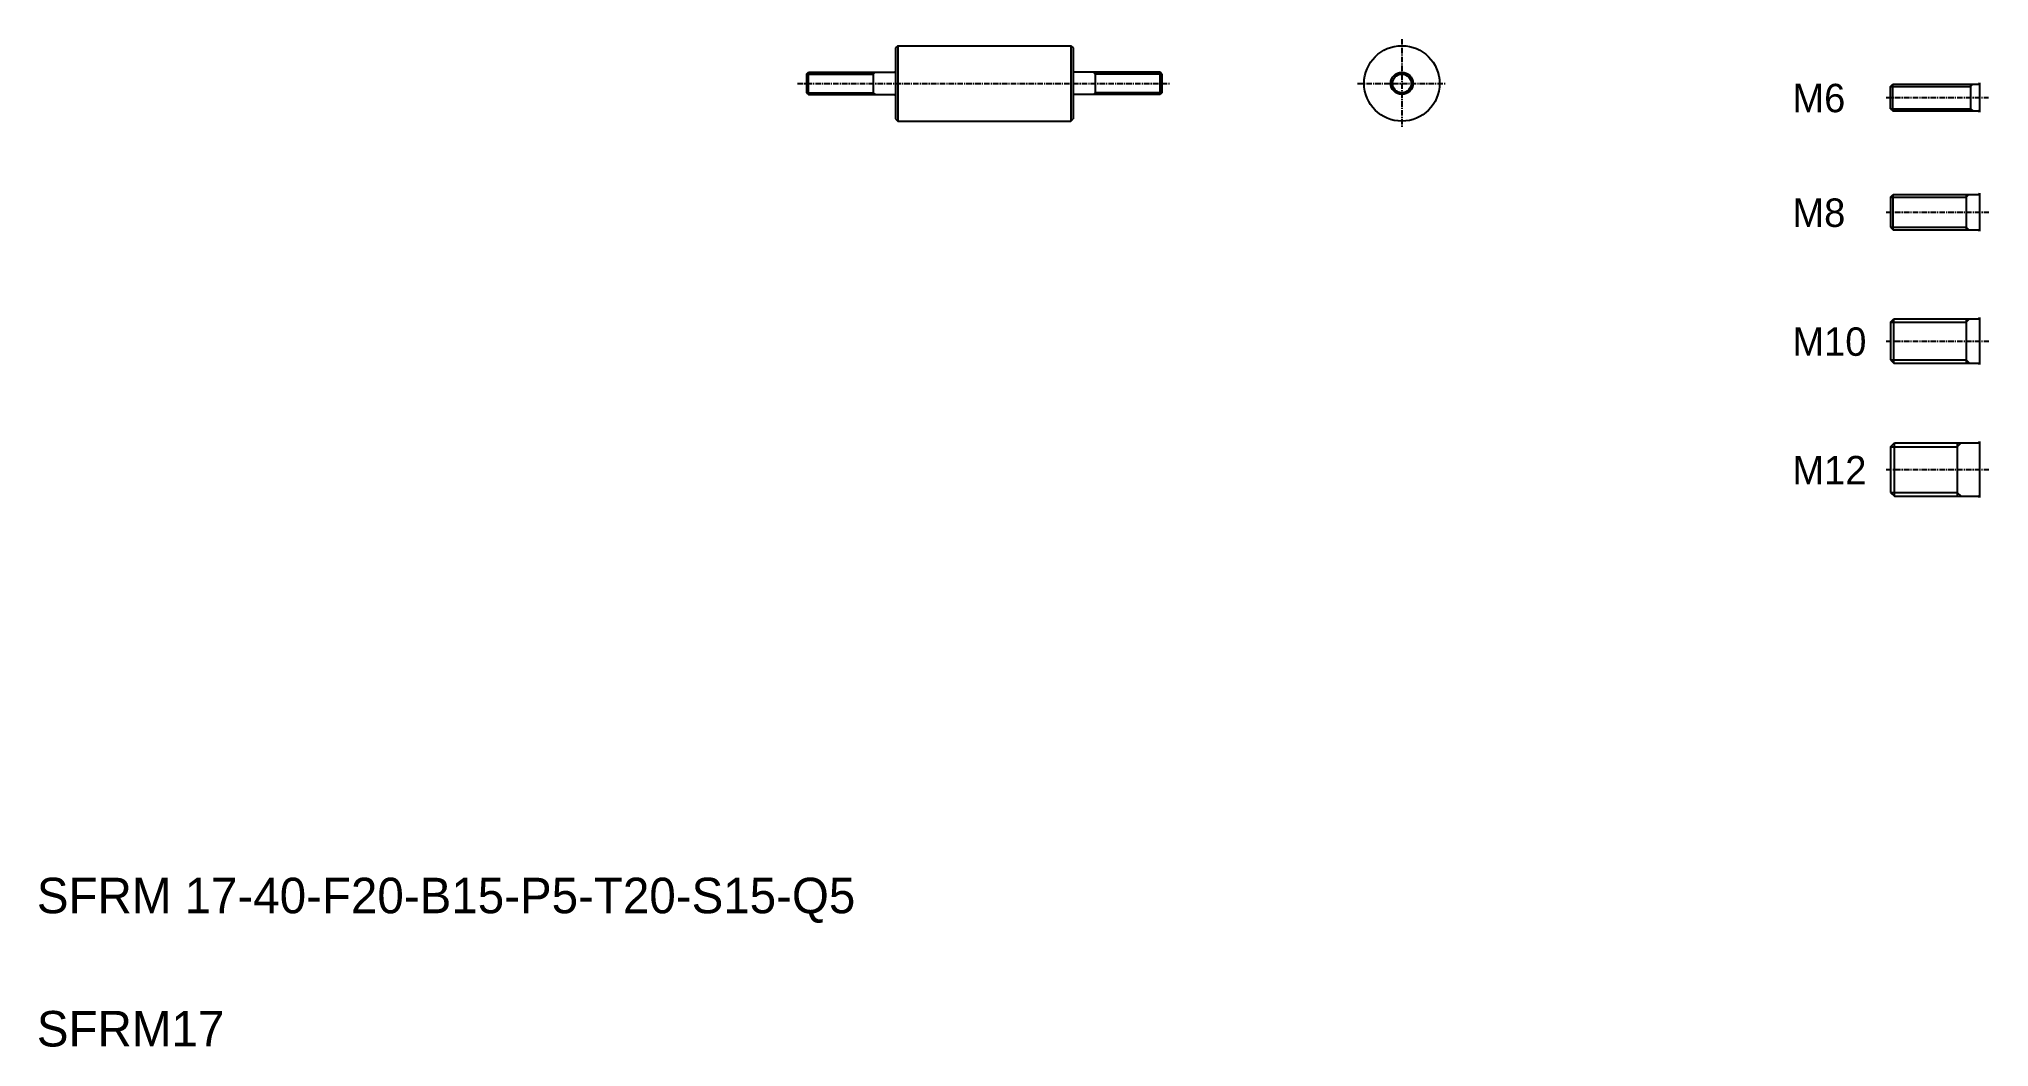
# Model space of a CAD drawing. Extents: x -44 to 396, y 0 to 227.
import ezdxf

# ---------------------------------------------------------------- set-up
doc = ezdxf.new("R2010")
doc.units = 0
doc.linetypes.add('CENTER', pattern=[2, 1.25, -0.25, 0.25, -0.25])
doc.layers.get('0').update_dxf_attribs({"linetype": 'CONTINUOUS'})
doc.layers.add('CENTER', color=1, linetype='CENTER')

msp = doc.modelspace()

# ---------------------------------------------------------------- linework, layer by layer
at = {"color": 7, "linetype": 'CONTINUOUS'}
for p, q in [((149.84, 225.05), (149.34, 224.55)), ((149.34, 224.55), (149.34, 208.55)), ((149.84, 225.05), (149.84, 208.05)), ((149.84, 225.05), (188.84, 225.05)), ((188.84, 225.05), (188.84, 208.05)), ((188.84, 225.05), (189.34, 224.55)), ((189.34, 224.55), (189.34, 208.55)), ((129.34, 218.65), (129.74, 219.05)), ((129.74, 219.05), (149.14, 219.05)), ((129.74, 214.05), (129.74, 219.05)), ((144.34, 219.05), (144.34, 214.05)), ((208.94, 219.05), (189.54, 219.05)), ((194.34, 219.05), (194.34, 214.05)), ((208.94, 214.05), (208.94, 219.05)), ((209.34, 218.65), (208.94, 219.05)), ((373.42, 215.86), (373.92, 216.36)), ((373.92, 216.36), (393.12, 216.36)), ((373.92, 210.36), (373.92, 216.36)), ((391.42, 216.36), (391.42, 210.36)), ((129.34, 214.45), (129.74, 214.05)), ((129.74, 214.05), (149.14, 214.05)), ((208.94, 214.05), (189.54, 214.05)), ((209.34, 214.45), (208.94, 214.05)), ((373.42, 210.86), (373.92, 210.36)), ((149.34, 208.55), (149.84, 208.05)), ((149.84, 208.05), (188.84, 208.05)), ((188.84, 208.05), (189.34, 208.55)), ((373.92, 210.36), (393.12, 210.36)), ((373.42, 190.92), (374.05, 191.55)), ((374.05, 183.55), (374.05, 191.55)), ((374.05, 191.55), (393.12, 191.55)), ((390.42, 191.55), (390.42, 183.55)), ((373.42, 184.17), (374.05, 183.55)), ((374.05, 183.55), (393.12, 183.55)), ((373.42, 162.77), (374.17, 163.52)), ((374.17, 153.52), (374.17, 163.52)), ((374.17, 163.52), (393.12, 163.52)), ((390.42, 163.52), (390.42, 153.52)), ((373.42, 154.27), (374.17, 153.52)), ((374.17, 153.52), (393.12, 153.52)), ((373.42, 134.7), (374.3, 135.58)), ((374.3, 123.58), (374.3, 135.58)), ((374.3, 135.58), (393.12, 135.58)), ((388.42, 135.58), (388.42, 123.58)), ((373.42, 124.45), (374.3, 123.58)), ((374.3, 123.58), (393.12, 123.58))]:
    msp.add_line(p, q, dxfattribs=at)
for p, q in [((189.34, 220.05), (189.34, 220.05)), ((129.34, 218.65), (129.34, 214.45)), ((189.34, 216.55), (189.34, 216.55)), ((209.34, 218.65), (209.34, 214.45)), ((373.42, 210.86), (373.42, 215.86)), ((393.42, 216.66), (393.42, 210.06)), ((373.42, 190.92), (373.42, 184.17)), ((373.42, 162.77), (373.42, 154.27)), ((373.42, 134.7), (373.42, 124.45))]:
    msp.add_line(p, q)
at = {"color": 3, "linetype": 'CONTINUOUS'}
for p, q in [((129.34, 218.65), (144.34, 218.65)), ((144.34, 218.65), (144.74, 219.05)), ((194.34, 218.65), (193.94, 219.05)), ((209.34, 218.65), (194.34, 218.65)), ((373.42, 215.86), (391.42, 215.86)), ((391.42, 215.86), (391.92, 216.36)), ((129.34, 214.45), (144.34, 214.45)), ((144.34, 214.45), (144.74, 214.05)), ((194.34, 214.45), (193.94, 214.05)), ((209.34, 214.45), (194.34, 214.45)), ((373.42, 210.86), (391.42, 210.86)), ((391.42, 210.86), (391.92, 210.36)), ((373.42, 190.92), (390.42, 190.92)), ((390.42, 190.92), (391.05, 191.55)), ((373.42, 184.17), (390.42, 184.17)), ((390.42, 184.17), (391.05, 183.55)), ((373.42, 162.77), (390.42, 162.77)), ((390.42, 162.77), (391.17, 163.52)), ((373.42, 154.27), (390.42, 154.27)), ((390.42, 154.27), (391.17, 153.52)), ((373.42, 134.7), (388.42, 134.7)), ((388.42, 134.7), (389.3, 135.58)), ((373.42, 124.45), (388.42, 124.45)), ((388.42, 124.45), (389.3, 123.58))]:
    msp.add_line(p, q, dxfattribs=at)
at = {"color": 7}
for p, q in [((393.42, 191.85), (393.42, 183.25)), ((393.42, 163.82), (393.42, 153.22)), ((393.42, 135.88), (393.42, 123.28))]:
    msp.add_line(p, q, dxfattribs=at)
msp.add_circle((263.38, 216.55), 8.5)
at = {"color": 7, "linetype": 'CONTINUOUS'}
msp.add_circle((263.38, 216.55), 2.5, dxfattribs=at)
at = {"color": 3, "linetype": 'CONTINUOUS'}
msp.add_circle((263.38, 216.55), 2.1, dxfattribs=at)
at = {"color": 7, "linetype": 'CONTINUOUS'}
for centre, radius, start, end in [((149.14, 219.25), 0.2, 270, 0), ((189.54, 219.25), 0.2, 180, 270), ((393.12, 216.66), 0.3, 270, 0), ((149.14, 213.85), 0.2, 0, 90), ((189.54, 213.85), 0.2, 90, 180), ((393.12, 210.06), 0.3, 0, 90), ((393.12, 191.85), 0.3, 270, 0), ((393.12, 183.25), 0.3, 0, 90), ((393.12, 163.82), 0.3, 270, 0), ((393.12, 153.22), 0.3, 0, 90), ((393.12, 135.88), 0.3, 270, 0), ((393.12, 123.28), 0.3, 0, 90)]:
    msp.add_arc(centre, radius, start, end, dxfattribs=at)
at = {"layer": 'CENTER', "color": 1, "linetype": 'CENTER'}
for p, q in [((263.38, 226.55), (263.38, 206.55)), ((127.3, 216.55), (211.27, 216.55)), ((253.38, 216.55), (273.38, 216.55)), ((372.41, 213.36), (395.45, 213.36)), ((372.42, 187.55), (395.59, 187.55)), ((372.41, 158.52), (395.59, 158.52)), ((372.41, 129.58), (395.59, 129.58))]:
    msp.add_line(p, q, dxfattribs=at)

# ---------------------------------------------------------------- texts
for s, height, p in [('M6', 6.4, (351.34, 210.06)), ('M8', 6.4, (351.34, 184.24)), ('M10', 6.4, (351.34, 155.21)), ('M12', 6.4, (351.34, 126.27)), ('SFRM 17-40-F20-B15-P5-T20-S15-Q5', 8, (-44.01, 29.68)), ('SFRM17', 8, (-44.01, -0.32))]:
    msp.add_text(s, height=height).set_placement(p)

doc.saveas('drawing.dxf')
